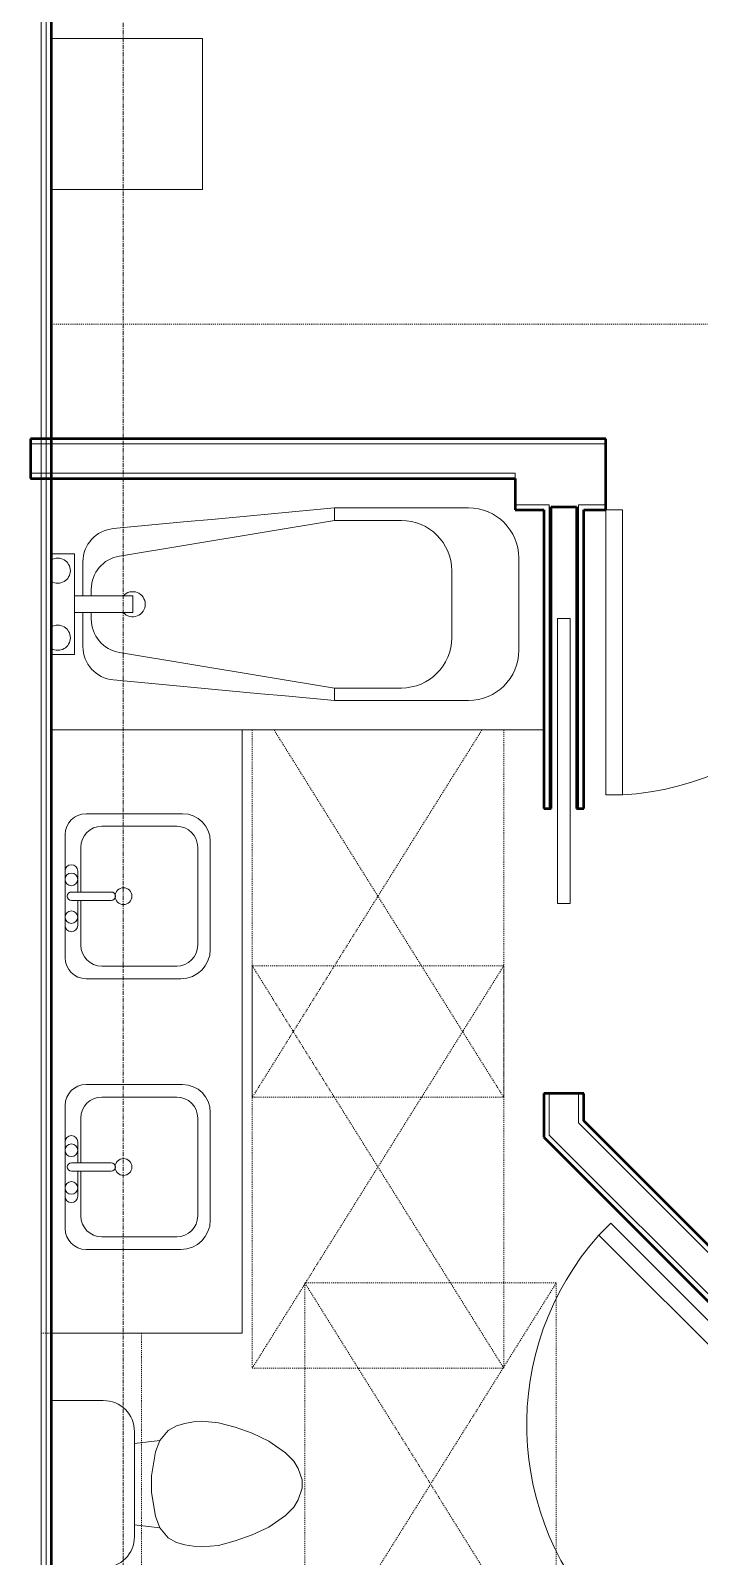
# Model space of a CAD drawing. Header units: inches. Extents: x -4266 to -1814, y 9706 to 12441.
# Drawn here: x -2511.4 to -2431.6, y 10527.8 to 10709.9 of the extents above; entities that cross this region are included whole.
import ezdxf

# ---------------------------------------------------------------- set-up
doc = ezdxf.new("R2010")
doc.units = ezdxf.units.IN
doc.header["$MEASUREMENT"] = 0
doc.linetypes.add('Dash', pattern=[0.25, 0.125, -0.125])
doc.linetypes.add('Grid Line 1_2_', pattern=[0.875, 0.5, -0.125, 0.125, -0.125])
for name, color, linetype, lineweight in [('A-DOOR-1', 7, 'Continuous', 9), ('A-DOOR-2', 50, 'Continuous', 20), ('A-GENM-HDLN-1', 7, 'Dash', 9), ('A-WALL', 113, 'Continuous', 13), ('A-WALL-3', 250, 'Continuous', 50), ('A-WALL-4', 10, 'Continuous', 13), ('I-FURN-1', 7, 'Continuous', 9), ('I-FURN-HDLN-1', 7, 'Dash', 9), ('I-WALL-3', 2, 'Continuous', 50), ('P-SANR-FIXT-2', 7, 'Continuous', 9), ('Q-CASE-2', 7, 'Continuous', 9), ('Q-CASE-HDLN-1', 7, 'Dash', 9), ('S-GRID-1', 1, 'Grid Line 1_2_', 9)]:
    doc.layers.add(name, color=color, linetype=linetype, lineweight=lineweight)

msp = doc.modelspace()

# ---------------------------------------------------------------- linework, layer by layer
at = {"layer": 'A-DOOR-1'}
for centre, start, end in [((-2442.74874, 10652.68779), 273.365687, 360), ((-2418.11219, 10543.51239), 138.365687, 225)]:
    msp.add_arc(centre, 34.06659, start, end, dxfattribs=at)
at = {"layer": 'A-DOOR-2'}
for p, q in [((-2442.74874, 10652.68779), (-2442.74874, 10618.67995)), ((-2442.74874, 10652.68779), (-2440.74874, 10652.68779)), ((-2440.74874, 10652.68779), (-2440.74874, 10618.67995)), ((-2448.49874, 10639.72945), (-2446.99874, 10639.72945)), ((-2448.49874, 10605.72945), (-2448.49874, 10639.72945)), ((-2446.99874, 10639.72945), (-2446.99874, 10605.72945)), ((-2442.74874, 10618.67995), (-2440.74874, 10618.67995)), ((-2446.99874, 10605.72945), (-2448.49874, 10605.72945)), ((-2442.15936, 10567.55956), (-2443.57357, 10566.14535)), ((-2418.11219, 10543.51239), (-2442.15936, 10567.55956)), ((-2419.5264, 10542.09818), (-2443.57357, 10566.14535))]:
    msp.add_line(p, q, dxfattribs=at)
at = {"layer": 'A-GENM-HDLN-1'}
for p, q in [((-2457.52216, 10626.43779), (-2484.92374, 10582.59527)), ((-2484.92374, 10626.43779), (-2484.92374, 10582.59527)), ((-2482.32531, 10626.43779), (-2454.92374, 10582.59527)), ((-2454.92374, 10582.59527), (-2454.92374, 10626.43779)), ((-2484.92374, 10598.28031), (-2454.92374, 10550.28031)), ((-2454.92374, 10598.28031), (-2484.92374, 10550.28031)), ((-2484.92374, 10598.28031), (-2484.92374, 10550.28031)), ((-2454.92374, 10598.28031), (-2484.92374, 10598.28031)), ((-2454.92374, 10550.28031), (-2454.92374, 10598.28031)), ((-2484.92374, 10582.59527), (-2454.92374, 10582.59527)), ((-2478.64752, 10560.43779), (-2448.85493, 10512.76965)), ((-2448.64752, 10560.43779), (-2478.64752, 10512.43779)), ((-2478.64752, 10560.43779), (-2478.64752, 10512.43779)), ((-2448.64752, 10560.43779), (-2478.64752, 10560.43779)), ((-2448.64752, 10512.97706), (-2448.64752, 10560.43779)), ((-2484.92374, 10550.28031), (-2454.92374, 10550.28031))]:
    msp.add_line(p, q, dxfattribs=at)
at = {"layer": 'A-WALL'}
for p, q in [((-2510.12374, 10813.2394), (-2510.12374, 10457.5394)), ((-2509.49874, 10813.2394), (-2509.49874, 10457.5394))]:
    msp.add_line(p, q, dxfattribs=at)
at = {"layer": 'A-WALL-3'}
for p, q in [((-2453.57374, 10661.18779), (-2511.37374, 10661.18779)), ((-2511.37374, 10661.18779), (-2511.37374, 10656.43779)), ((-2442.74874, 10661.18779), (-2453.57374, 10661.18779)), ((-2442.74874, 10652.68779), (-2442.74874, 10661.18779)), ((-2511.37374, 10656.43779), (-2453.57374, 10656.43779)), ((-2453.57374, 10656.43779), (-2453.57374, 10652.68779)), ((-2449.24874, 10652.68779), (-2449.24874, 10653.06279)), ((-2449.24874, 10653.06279), (-2446.24874, 10653.06279)), ((-2446.24874, 10653.06279), (-2446.24874, 10652.68779)), ((-2453.57374, 10652.68779), (-2450.12374, 10652.68779)), ((-2450.12374, 10652.68779), (-2450.12374, 10617.06279)), ((-2449.24874, 10617.06279), (-2449.24874, 10652.68779)), ((-2446.24874, 10652.68779), (-2446.24874, 10617.06279)), ((-2445.37374, 10617.06279), (-2445.37374, 10652.68779)), ((-2445.37374, 10652.68779), (-2442.74874, 10652.68779)), ((-2450.12374, 10617.06279), (-2449.24874, 10617.06279)), ((-2446.24874, 10617.06279), (-2445.37374, 10617.06279)), ((-2448.64697, 10583.06279), (-2450.12374, 10583.06279)), ((-2450.12374, 10583.06279), (-2450.12374, 10577.82204)), ((-2445.37374, 10583.06279), (-2448.64697, 10583.06279)), ((-2445.37374, 10579.78955), (-2445.37374, 10583.06279)), ((-2413.60438, 10548.0202), (-2445.37374, 10579.78955)), ((-2450.12374, 10577.82204), (-2416.96314, 10544.66144))]:
    msp.add_line(p, q, dxfattribs=at)
at = {"layer": 'A-WALL-4'}
for p, q in [((-2453.57374, 10660.56279), (-2511.37374, 10660.56279)), ((-2442.74874, 10660.56279), (-2453.57374, 10660.56279)), ((-2453.57374, 10657.06279), (-2511.37374, 10657.06279)), ((-2453.57374, 10656.43779), (-2453.57374, 10657.06279)), ((-2453.57374, 10657.06279), (-2453.57374, 10656.43779)), ((-2449.49874, 10653.31279), (-2453.57374, 10653.31279)), ((-2449.49874, 10653.31279), (-2449.49874, 10652.68779)), ((-2449.24874, 10652.68779), (-2449.24874, 10653.06279)), ((-2449.24874, 10653.06279), (-2446.24874, 10653.06279)), ((-2446.24874, 10653.06279), (-2446.24874, 10652.68779)), ((-2445.99874, 10653.31279), (-2445.99874, 10652.68779)), ((-2442.74874, 10653.31279), (-2445.99874, 10653.31279)), ((-2449.49874, 10652.68779), (-2449.49874, 10617.06279)), ((-2445.99874, 10652.68779), (-2445.99874, 10617.06279)), ((-2449.49874, 10583.03067), (-2449.53086, 10583.06279)), ((-2449.49874, 10583.03067), (-2449.49874, 10583.06279)), ((-2449.49874, 10578.08092), (-2449.49874, 10583.03067)), ((-2445.99874, 10583.06279), (-2445.99874, 10580.41455)), ((-2445.99874, 10579.53067), (-2445.99874, 10580.41455)), ((-2449.49874, 10578.08092), (-2416.5212, 10545.10338)), ((-2445.99874, 10579.53067), (-2414.04632, 10547.57825))]:
    msp.add_line(p, q, dxfattribs=at)
at = {"layer": 'I-FURN-1'}
for p, q in [((-2508.84989, 10708.93256), (-2508.84989, 10690.93256)), ((-2490.84989, 10708.93256), (-2508.84989, 10708.93256)), ((-2490.84989, 10690.93256), (-2490.84989, 10708.93256)), ((-2508.84989, 10690.93256), (-2490.84989, 10690.93256))]:
    msp.add_line(p, q, dxfattribs=at)
at = {"layer": 'I-FURN-HDLN-1'}
msp.add_line((-2508.87374, 10674.8644), (-2393.34989, 10674.8644), dxfattribs=at)
at = {"layer": 'I-WALL-3'}
msp.add_line((-2508.87374, 10458.1644), (-2508.87374, 10813.2394), dxfattribs=at)
at = {"layer": 'P-SANR-FIXT-2'}
for p, q in [((-2475.12374, 10652.93779), (-2459.12374, 10652.93779)), ((-2475.12374, 10651.43779), (-2475.12374, 10652.93779)), ((-2475.12374, 10651.43779), (-2500.77857, 10647.18041)), ((-2467.12374, 10651.43779), (-2475.12374, 10651.43779)), ((-2506.12374, 10647.43779), (-2508.87374, 10647.43779)), ((-2506.12374, 10642.43779), (-2506.12374, 10647.43779)), ((-2505.12374, 10642.43779), (-2505.12374, 10646.48275)), ((-2461.12374, 10637.43779), (-2461.12374, 10645.43779)), ((-2453.12374, 10646.93779), (-2453.12374, 10635.93779)), ((-2506.12374, 10640.43779), (-2506.12374, 10642.43779)), ((-2506.12374, 10642.43779), (-2499.18624, 10642.43779)), ((-2504.12374, 10643.23438), (-2504.12374, 10642.43779)), ((-2499.18624, 10640.43779), (-2499.18624, 10642.43779)), ((-2506.12374, 10635.43779), (-2506.12374, 10640.43779)), ((-2499.18624, 10640.43779), (-2506.12374, 10640.43779)), ((-2505.12374, 10636.39283), (-2505.12374, 10640.43779)), ((-2504.12374, 10640.43779), (-2504.12374, 10639.6412)), ((-2508.87374, 10635.43779), (-2506.12374, 10635.43779)), ((-2500.77857, 10635.69516), (-2475.12374, 10631.43779)), ((-2475.12374, 10631.43779), (-2475.12374, 10629.93779)), ((-2475.12374, 10631.43779), (-2467.12374, 10631.43779)), ((-2459.12374, 10629.93779), (-2475.12374, 10629.93779)), ((-2486.12374, 10626.43779), (-2450.12374, 10626.43779)), ((-2493.24677, 10616.43779), (-2504.74874, 10616.43779)), ((-2493.24677, 10616.43779), (-2504.74874, 10616.43779)), ((-2493.9259, 10614.93779), (-2502.87374, 10614.93779)), ((-2507.24874, 10613.93779), (-2507.24874, 10599.25275)), ((-2507.24874, 10613.93779), (-2507.24874, 10599.25275)), ((-2489.9259, 10600.25275), (-2489.9259, 10613.11692)), ((-2489.9259, 10600.25275), (-2489.9259, 10613.11692)), ((-2505.37374, 10612.43779), (-2505.37374, 10607.09527)), ((-2491.4259, 10600.75275), (-2491.4259, 10612.43779)), ((-2507.24874, 10609.59527), (-2507.24874, 10603.09527)), ((-2505.74874, 10607.09527), (-2505.74874, 10609.59527)), ((-2506.48493, 10607.09527), (-2501.74658, 10607.09527)), ((-2506.48493, 10606.09527), (-2501.74658, 10606.09527)), ((-2505.74874, 10603.09527), (-2505.74874, 10606.09527)), ((-2505.37374, 10606.09527), (-2505.37374, 10600.75275)), ((-2502.87374, 10598.25275), (-2493.9259, 10598.25275)), ((-2504.74874, 10596.75275), (-2493.4259, 10596.75275)), ((-2504.74874, 10596.75275), (-2493.4259, 10596.75275)), ((-2493.24677, 10584.12283), (-2504.74874, 10584.12283)), ((-2493.24677, 10584.12283), (-2504.74874, 10584.12283)), ((-2493.9259, 10582.62283), (-2502.87374, 10582.62283)), ((-2507.24874, 10581.62283), (-2507.24874, 10566.93779)), ((-2507.24874, 10581.62283), (-2507.24874, 10566.93779)), ((-2505.37374, 10580.12283), (-2505.37374, 10574.78031)), ((-2491.4259, 10568.43779), (-2491.4259, 10580.12283)), ((-2489.9259, 10567.93779), (-2489.9259, 10580.80196)), ((-2489.9259, 10567.93779), (-2489.9259, 10580.80196)), ((-2507.24874, 10577.28031), (-2507.24874, 10570.78031)), ((-2505.74874, 10574.78031), (-2505.74874, 10577.28031)), ((-2506.48493, 10574.78031), (-2501.74658, 10574.78031)), ((-2506.48493, 10573.78031), (-2501.74658, 10573.78031)), ((-2505.74874, 10570.78031), (-2505.74874, 10573.78031)), ((-2505.37374, 10573.78031), (-2505.37374, 10568.43779)), ((-2502.87374, 10565.93779), (-2493.9259, 10565.93779)), ((-2504.74874, 10564.43779), (-2493.4259, 10564.43779)), ((-2504.74874, 10564.43779), (-2493.4259, 10564.43779)), ((-2508.87374, 10546.41401), (-2502.69752, 10546.41401)), ((-2492.94752, 10543.67363), (-2493.94752, 10543.40568)), ((-2491.94371, 10543.85063), (-2492.94752, 10543.67363)), ((-2490.94752, 10543.93779), (-2491.94371, 10543.85063)), ((-2488.95513, 10543.76347), (-2490.94752, 10543.93779)), ((-2486.94752, 10543.22554), (-2488.95513, 10543.76347)), ((-2498.97129, 10542.68779), (-2498.97129, 10530.18779)), ((-2498.97129, 10541.29945), (-2495.94752, 10541.64717)), ((-2495.94752, 10541.64717), (-2496.44752, 10540.27343)), ((-2494.94752, 10542.83892), (-2495.94752, 10541.64717)), ((-2493.94752, 10543.40568), (-2494.94752, 10542.83892)), ((-2484.94752, 10542.4976), (-2486.94752, 10543.22554)), ((-2482.94752, 10541.56498), (-2484.94752, 10542.4976)), ((-2496.44752, 10540.27343), (-2496.94752, 10537.43779)), ((-2480.94752, 10540.17755), (-2482.94752, 10541.56498)), ((-2479.94752, 10539.17755), (-2480.94752, 10540.17755)), ((-2479.44752, 10538.31152), (-2479.94752, 10539.17755)), ((-2478.94752, 10536.93779), (-2479.44752, 10538.31152)), ((-2496.94752, 10537.43779), (-2496.94752, 10535.43779)), ((-2478.94752, 10535.93779), (-2478.94752, 10536.93779)), ((-2496.94752, 10535.43779), (-2496.44752, 10532.60215)), ((-2479.94752, 10533.69802), (-2479.44752, 10534.56405)), ((-2479.44752, 10534.56405), (-2478.94752, 10535.93779)), ((-2496.44752, 10532.60215), (-2495.94752, 10531.22841)), ((-2482.94752, 10531.31059), (-2480.94752, 10532.69802)), ((-2480.94752, 10532.69802), (-2479.94752, 10533.69802)), ((-2498.97129, 10531.57612), (-2495.94752, 10531.22841)), ((-2495.94752, 10531.22841), (-2494.94752, 10530.03665)), ((-2484.94752, 10530.37798), (-2482.94752, 10531.31059)), ((-2494.94752, 10530.03665), (-2493.94752, 10529.46989)), ((-2493.94752, 10529.46989), (-2492.94752, 10529.20194)), ((-2492.94752, 10529.20194), (-2491.94371, 10529.02494)), ((-2491.94371, 10529.02494), (-2490.94752, 10528.93779)), ((-2490.94752, 10528.93779), (-2488.95513, 10529.1121)), ((-2488.95513, 10529.1121), (-2486.94752, 10529.65004)), ((-2486.94752, 10529.65004), (-2484.94752, 10530.37798))]:
    msp.add_line(p, q, dxfattribs=at)
at = {"layer": 'P-SANR-FIXT-2', "flags": 128}
for points in [[(-2501.4971, 10650.46528), (-2498.56673, 10650.74001), (-2495.63635, 10651.01473), (-2492.70598, 10651.28945), (-2489.7756, 10651.56417), (-2486.84523, 10651.8389), (-2483.91486, 10652.11362), (-2480.98448, 10652.38834), (-2478.05411, 10652.66306), (-2475.12374, 10652.93779)], [(-2475.12374, 10629.93779), (-2478.05411, 10630.21251), (-2480.98448, 10630.48723), (-2483.91486, 10630.76195), (-2486.84523, 10631.03668), (-2489.7756, 10631.3114), (-2492.70598, 10631.58612), (-2495.63635, 10631.86084), (-2498.56673, 10632.13557), (-2501.4971, 10632.41029)]]:
    msp.add_lwpolyline(points, dxfattribs=at)
at = {"layer": 'P-SANR-FIXT-2'}
for centre, radius, start, end in [((-2459.12374, 10646.93779), 6, 0, 90), ((-2467.12374, 10645.43779), 6, 0, 90), ((-2501.12374, 10646.48275), 4, 95.355825, 180), ((-2508.12374, 10645.43779), 1.5, 0, 120), ((-2508.12374, 10645.43779), 1.5, 240, 0), ((-2500.12374, 10643.23438), 4, 99.4222692, 180), ((-2499.18624, 10641.43779), 1.5, 0, 137.9289322), ((-2499.18624, 10641.43779), 1.5, 222.0710678, 0), ((-2508.12374, 10637.43779), 1.5, 0, 120), ((-2500.12374, 10639.6412), 4, 180, 260.5777308), ((-2508.12374, 10637.43779), 1.5, 240, 0), ((-2501.12374, 10636.39283), 4, 180, 264.644175), ((-2467.12374, 10637.43779), 6, 270, 0), ((-2459.12374, 10635.93779), 6, 270, 0), ((-2504.74874, 10613.93779), 2.5, 90, 180), ((-2504.74874, 10613.93779), 2.5, 90, 180), ((-2493.24677, 10613.11692), 3.32087, 0, 90), ((-2493.24677, 10613.11692), 3.32087, 0, 90), ((-2502.87374, 10612.43779), 2.5, 90, 180), ((-2493.9259, 10612.43779), 2.5, 0, 90), ((-2506.49874, 10609.59527), 0.75, 0, 180), ((-2506.49874, 10608.59527), 0.75, 90, 270), ((-2506.49874, 10608.59527), 0.75, 270, 90), ((-2500.2814, 10606.59527), 1, 90, 270), ((-2500.2814, 10606.59527), 1, 270, 90), ((-2506.48493, 10606.59527), 0.5, 90, 270), ((-2501.74658, 10606.59527), 0.5, 270, 90), ((-2506.49874, 10604.09527), 0.75, 90, 270), ((-2506.49874, 10604.09527), 0.75, 270, 90), ((-2506.49874, 10603.09527), 0.75, 180, 0), ((-2502.87374, 10600.75275), 2.5, 180, 270), ((-2493.9259, 10600.75275), 2.5, 270, 360), ((-2493.4259, 10600.25275), 3.5, 270, 360), ((-2493.4259, 10600.25275), 3.5, 270, 360), ((-2504.74874, 10599.25275), 2.5, 180, 270), ((-2504.74874, 10599.25275), 2.5, 180, 270), ((-2504.74874, 10581.62283), 2.5, 90, 180), ((-2504.74874, 10581.62283), 2.5, 90, 180), ((-2493.24677, 10580.80196), 3.32087, 0, 90), ((-2493.24677, 10580.80196), 3.32087, 0, 90), ((-2502.87374, 10580.12283), 2.5, 90, 180), ((-2493.9259, 10580.12283), 2.5, 0, 90), ((-2506.49874, 10577.28031), 0.75, 0, 180), ((-2506.49874, 10576.28031), 0.75, 90, 270), ((-2506.49874, 10576.28031), 0.75, 270, 90), ((-2506.48493, 10574.28031), 0.5, 90, 270), ((-2501.74658, 10574.28031), 0.5, 270, 90), ((-2500.2814, 10574.28031), 1, 90, 270), ((-2500.2814, 10574.28031), 1, 270, 90), ((-2506.49874, 10571.78031), 0.75, 90, 270), ((-2506.49874, 10570.78031), 0.75, 180, 0), ((-2506.49874, 10571.78031), 0.75, 270, 90), ((-2502.87374, 10568.43779), 2.5, 180, 270), ((-2493.9259, 10568.43779), 2.5, 270, 360), ((-2493.4259, 10567.93779), 3.5, 270, 360), ((-2493.4259, 10567.93779), 3.5, 270, 360), ((-2504.74874, 10566.93779), 2.5, 180, 270), ((-2504.74874, 10566.93779), 2.5, 180, 270), ((-2502.69752, 10542.68779), 3.72622, 0, 90), ((-2502.69752, 10530.18779), 3.72622, 270, 0)]:
    msp.add_arc(centre, radius, start, end, dxfattribs=at)
at = {"layer": 'Q-CASE-2'}
for p, q in [((-2486.12374, 10626.43779), (-2508.87374, 10626.43779)), ((-2486.12374, 10554.43779), (-2486.12374, 10626.43779)), ((-2508.87374, 10554.43779), (-2486.12374, 10554.43779))]:
    msp.add_line(p, q, dxfattribs=at)
at = {"layer": 'Q-CASE-HDLN-1'}
for p, q in [((-2510.12374, 10518.43779), (-2510.12374, 10554.43779)), ((-2510.12374, 10554.43779), (-2498.12374, 10554.43779)), ((-2498.12374, 10554.43779), (-2498.12374, 10518.43779))]:
    msp.add_line(p, q, dxfattribs=at)
at = {"layer": 'S-GRID-1'}
msp.add_line((-2500.32374, 9836.17969), (-2500.32374, 12376.79045), dxfattribs=at)

doc.saveas('drawing.dxf')
